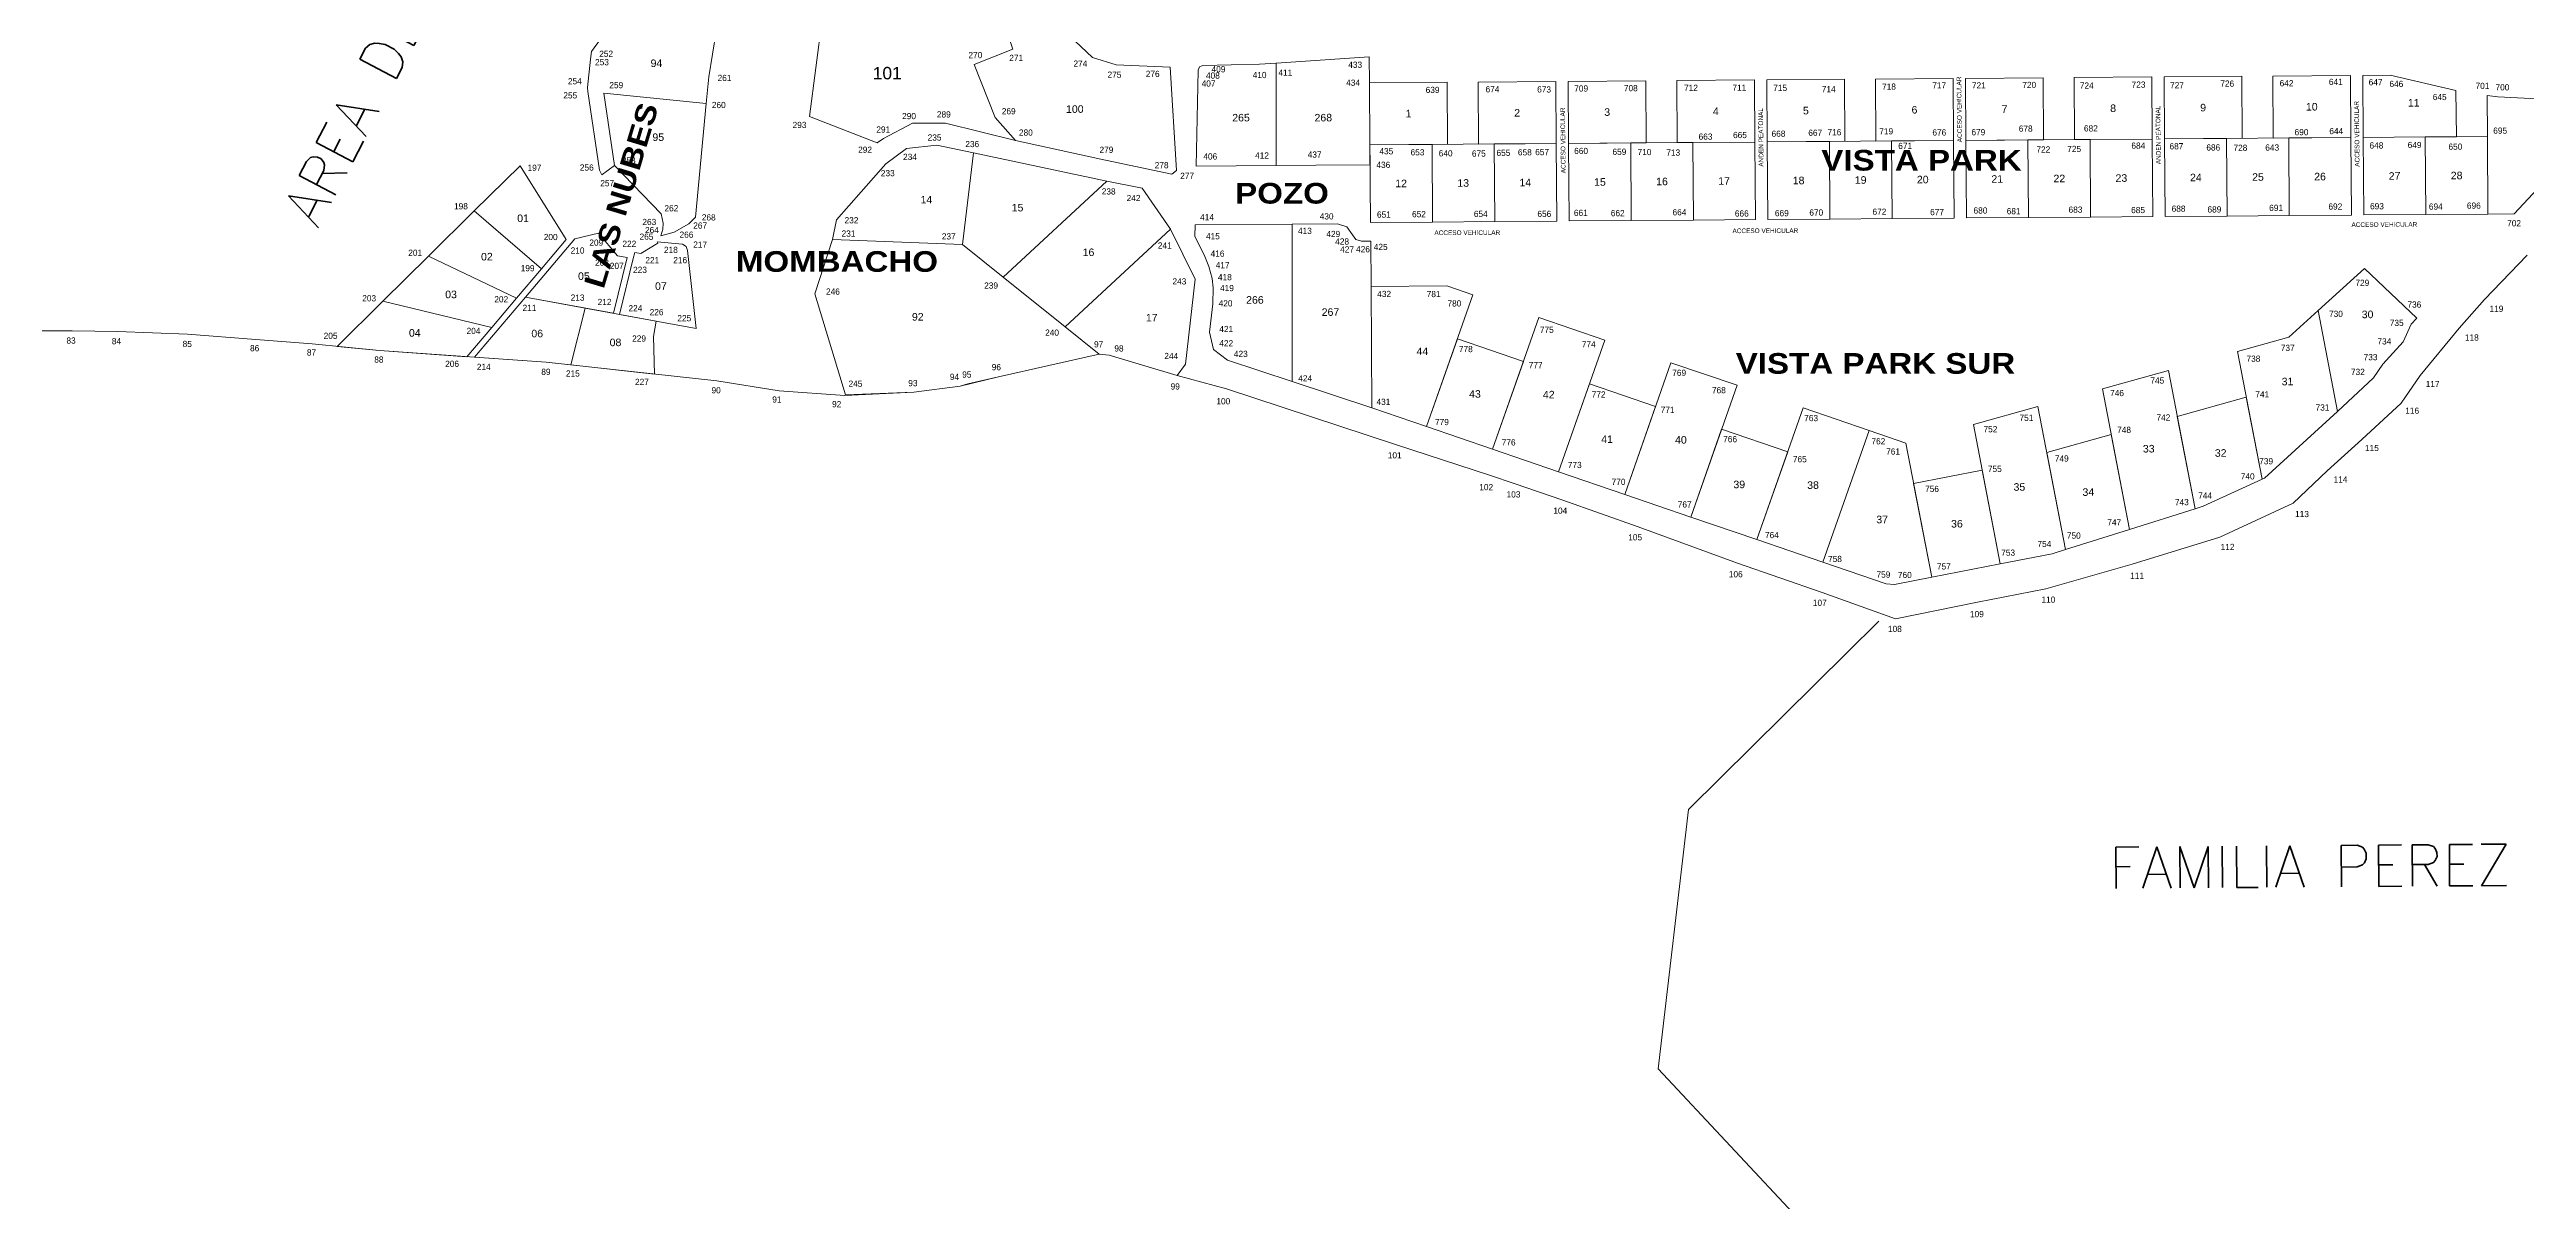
# Model space of a CAD drawing. Header units: millimetres. Extents: x 1956 to 636788, y 2654 to 1331964.
# Drawn here: x 634377 to 635175, y 1329918 to 1330289 of the extents above; entities that cross this region are included whole.
import ezdxf
from ezdxf.enums import TextEntityAlignment as Align

# ---------------------------------------------------------------- set-up
doc = ezdxf.new("R2010")
doc.units = ezdxf.units.MM
doc.layers.add('2', color=7, linetype='Continuous')
doc.layers.add('textos_terrenos colindantes', color=4, linetype='Continuous')
for name, color, linetype, lineweight in [('24. numeros lotes', 10, 'Continuous', 0), ('Cotas', 7, 'Continuous', 0), ('Pol-Lotes', 7, 'Continuous', 20)]:
    doc.layers.add(name, color=color, linetype=linetype, lineweight=lineweight)
doc.layers.add('Rotulación Grande', color=7, linetype='Continuous', lineweight=13, transparency=0.45)
doc.styles.add('ARIAL', font='arial.ttf', dxfattribs={"width": 0.8, "height": 0.039688})
doc.styles.add('Grande', font='ariblk.ttf', dxfattribs={"height": 5})
doc.styles.get("Standard").update_dxf_attribs({"font": 'TCCM____.TTF'})
doc.styles.add('style1', font='romans.shx')

msp = doc.modelspace()

# ---------------------------------------------------------------- linework, layer by layer
at = {"color": 1, "lineweight": 0}
for points in [[(634625.542, 1330299.034), (634610.399, 1330302.781), (634594.1, 1330305.773), (634595.881, 1330313.668), (634644.116, 1330299.56), (634657.576, 1330294.444), (634670.999, 1330294.193), (634677.906, 1330317.64), (634699.712, 1330298.981), (634684.062, 1330297.933), (634687.035, 1330289.38), (634674.602, 1330284.422), (634681.373, 1330267.38), (634687.846, 1330259.947), (634665.29, 1330265.61), (634654.744, 1330265.524), (634645.297, 1330260.607), (634643.296, 1330259.207), (634621.547, 1330267.705)], [(634592.638, 1330302.424), (634575.333, 1330303.841), (634575.558, 1330303.285), (634561.166, 1330297.468), (634554.229, 1330292.612), (634551.23, 1330288.66), (634550.96, 1330286.232), (634549.941, 1330277.084), (634550.137, 1330275.743), (634553.827, 1330250.45), (634554.624, 1330248.964), (634558.704, 1330251.935), (634555.265, 1330275.226), (634588.206, 1330271.909), (634589.074, 1330280.532)], [(634681.373, 1330267.38), (634674.602, 1330284.422), (634687.035, 1330289.38), (634684.062, 1330297.933), (634699.712, 1330298.981), (634712.729, 1330286.766), (634720.259, 1330284.41), (634737.743, 1330283.664), (634739.727, 1330250.295), (634738.286, 1330249.179), (634715.371, 1330253.967), (634687.846, 1330259.947)], [(634771.867, 1330251.952), (634771.867, 1330284.909), (634801.854, 1330286.995), (634801.917, 1330278.561), (634802.068, 1330258.562), (634802.116, 1330252.18), (634784.616, 1330252.048)], [(634746.105, 1330251.758), (634746.752, 1330282.699), (634747.191, 1330283.729), (634748.221, 1330284.167), (634766.526, 1330284.537), (634771.867, 1330284.909), (634771.867, 1330251.952)], [(634826.917, 1330278.749), (634801.917, 1330278.561), (634802.068, 1330258.562), (634827.067, 1330258.75)], [(634861.915, 1330279.013), (634836.916, 1330278.825), (634837.067, 1330258.825), (634862.066, 1330259.014)], [(634890.915, 1330279.232), (634865.915, 1330279.043), (634866.066, 1330259.044), (634891.065, 1330259.232)], [(634925.914, 1330279.495), (634900.914, 1330279.307), (634901.065, 1330259.308), (634926.064, 1330259.496)], [(634954.913, 1330279.714), (634929.914, 1330279.526), (634930.064, 1330259.526), (634955.064, 1330259.714)], [(634989.912, 1330279.978), (634964.913, 1330279.789), (634965.063, 1330259.79), (634990.063, 1330259.978)], [(635018.911, 1330280.196), (634993.912, 1330280.008), (634994.062, 1330260.008), (635019.062, 1330260.197)], [(635053.91, 1330280.46), (635028.911, 1330280.271), (635029.061, 1330260.272), (635054.061, 1330260.46)], [(635082.909, 1330280.678), (635057.91, 1330280.49), (635058.061, 1330260.491), (635083.06, 1330260.679)], [(635117.908, 1330280.942), (635092.909, 1330280.754), (635093.06, 1330260.754), (635118.059, 1330260.943)], [(635151.946, 1330276.117), (635130.702, 1330281.038), (635121.908, 1330280.972), (635122.059, 1330260.973), (635142.058, 1330261.123), (635152.058, 1330261.199)], [(634555.265, 1330275.226), (634558.704, 1330251.935), (634573.759, 1330236.305), (634574.394, 1330233.295), (634574.259, 1330231.389), (634573.596, 1330229.255), (634577.938, 1330230.418), (634582.633, 1330233.116), (634584.778, 1330235.311), (634588.206, 1330271.909)], [(635200.124, 1330274.546), (635197.433, 1330274.213), (635180.268, 1330273.352), (635165.438, 1330274.04), (635161.958, 1330274.506), (635162.058, 1330261.274), (635162.246, 1330236.275), (635170.72, 1330236.339), (635178.189, 1330244.358), (635181.922, 1330247.449), (635185.907, 1330249.733), (635190.428, 1330250.549), (635200.305, 1330250.624)], [(635162.058, 1330261.274), (635142.058, 1330261.123), (635142.247, 1330236.124), (635162.246, 1330236.275)], [(634628.874, 1330228.125), (634630.233, 1330234.437), (634646.049, 1330252.49), (634652.77, 1330257.375), (634662.517, 1330258.453), (634674.364, 1330256.003), (634670.784, 1330226.483)], [(634717.257, 1330246.921), (634674.364, 1330256.003), (634670.784, 1330226.483), (634683.906, 1330215.937)], [(634802.068, 1330258.562), (634802.257, 1330233.562), (634822.256, 1330233.713), (634822.067, 1330258.712)], [(634822.067, 1330258.712), (634822.256, 1330233.713), (634842.256, 1330233.864), (634842.067, 1330258.863)], [(634842.067, 1330258.863), (634842.256, 1330233.864), (634862.255, 1330234.014), (634862.066, 1330259.014), (634852.023, 1330258.938)], [(634886.066, 1330259.195), (634866.066, 1330259.044), (634866.254, 1330234.045), (634886.254, 1330234.195)], [(634906.065, 1330259.345), (634886.066, 1330259.195), (634886.254, 1330234.195), (634906.253, 1330234.346)], [(634926.064, 1330259.496), (634906.065, 1330259.345), (634906.253, 1330234.346), (634926.253, 1330234.497)], [(634950.064, 1330259.677), (634930.064, 1330259.526), (634930.253, 1330234.527), (634950.252, 1330234.678)], [(634970.063, 1330259.827), (634950.064, 1330259.677), (634950.252, 1330234.678), (634970.251, 1330234.828)], [(634990.063, 1330259.978), (634970.063, 1330259.827), (634970.251, 1330234.828), (634990.251, 1330234.979)], [(635014.062, 1330260.159), (634994.062, 1330260.008), (634994.251, 1330235.009), (635014.25, 1330235.16)], [(635034.061, 1330260.31), (635014.062, 1330260.159), (635014.25, 1330235.16), (635034.25, 1330235.31)], [(635054.061, 1330260.46), (635034.061, 1330260.31), (635034.25, 1330235.31), (635054.249, 1330235.461)], [(635078.06, 1330260.641), (635058.061, 1330260.491), (635058.249, 1330235.491), (635078.248, 1330235.642)], [(635098.059, 1330260.792), (635078.06, 1330260.641), (635078.248, 1330235.642), (635098.248, 1330235.793)], [(635118.059, 1330260.943), (635098.059, 1330260.792), (635098.248, 1330235.793), (635118.247, 1330235.943)], [(635142.058, 1330261.123), (635122.059, 1330260.973), (635122.247, 1330235.973), (635142.247, 1330236.124)], [(634528.255, 1330251.864), (634513.523, 1330237.303), (634535.147, 1330218.651), (634543.142, 1330228.101)], [(634717.257, 1330246.921), (634683.906, 1330215.937), (634703.858, 1330199.904), (634737.831, 1330231.361), (634728.638, 1330244.577)], [(634513.523, 1330237.303), (634498.79, 1330222.741), (634527.153, 1330209.202), (634535.147, 1330218.651)], [(634562.762, 1330222.309), (634559.632, 1330222.825), (634553.534, 1330230.069), (634545.951, 1330228.325), (634530.03, 1330209.506), (634558.351, 1330204.318)], [(634718.088, 1330190.846), (634714.834, 1330191.083), (634703.858, 1330199.904), (634737.831, 1330231.361), (634745.801, 1330215.295), (634742.642, 1330187.865), (634739.932, 1330184.274)], [(634776.985, 1330232.994), (634745.708, 1330232.759), (634745.63, 1330229.024), (634748.604, 1330223.162), (634750.176, 1330219.412), (634751.188, 1330215.474), (634751.558, 1330212.552), (634751.457, 1330207.353), (634750.422, 1330198.18), (634751.713, 1330192.638), (634756.197, 1330189.157), (634776.985, 1330182.293)], [(634802.301, 1330227.563), (634799.302, 1330227.54), (634797.519, 1330228.11), (634796.421, 1330229.627), (634794.592, 1330232.154), (634791.621, 1330233.105), (634776.985, 1330232.994), (634776.985, 1330182.293), (634802.706, 1330173.8), (634802.411, 1330212.935)], [(634498.79, 1330222.741), (634484.057, 1330208.18), (634519.158, 1330199.752), (634527.153, 1330209.202)], [(634582.214, 1330224.485), (634581.756, 1330225.814), (634580.603, 1330226.617), (634572.429, 1330227.352), (634572.688, 1330226.924), (634567.199, 1330223.604), (634565.219, 1330223.931), (634564.742, 1330221.982), (634560.322, 1330203.957), (634584.965, 1330199.442)], [(634633.11, 1330178.054), (634655.122, 1330178.908), (634670, 1330180.832), (634682.395, 1330183.806), (634714.834, 1330191.083), (634703.858, 1330199.904), (634683.906, 1330215.937), (634670.784, 1330226.483), (634628.874, 1330228.125), (634623.263, 1330210.592)], [(635122.437, 1330218.699), (635107.527, 1330205.151), (635113.793, 1330172.615), (635125.423, 1330183.445), (635128.41, 1330187.913), (635134.934, 1330195.103), (635137.517, 1330200.752), (635139.382, 1330202.731)], [(634484.057, 1330208.18), (634469.325, 1330193.619), (634483.021, 1330192.273), (634511.164, 1330190.302), (634519.158, 1330199.752)], [(634549.222, 1330205.99), (634530.03, 1330209.506), (634513.637, 1330190.129), (634536.62, 1330188.519), (634544.654, 1330187.645)], [(634572.156, 1330201.789), (634549.222, 1330205.99), (634544.654, 1330187.645), (634571.582, 1330184.717), (634571.236, 1330196.767)], [(634835.185, 1330210.245), (634826.791, 1330213.119), (634802.411, 1330212.935), (634802.706, 1330173.8), (634820.281, 1330167.783)], [(634877.761, 1330195.669), (634856.473, 1330202.957), (634841.569, 1330160.495), (634862.857, 1330153.207)], [(635107.527, 1330205.151), (635098.076, 1330196.564), (635081.545, 1330191.997), (635089.469, 1330150.855), (635090.218, 1330151.198), (635113.793, 1330172.615)], [(634851.505, 1330188.803), (634830.217, 1330196.091), (634820.281, 1330167.783), (634841.569, 1330160.495)], [(634894.081, 1330174.227), (634872.793, 1330181.515), (634862.857, 1330153.207), (634884.145, 1330145.919)], [(634920.336, 1330181.093), (634899.049, 1330188.381), (634884.145, 1330145.919), (634905.432, 1330138.631)], [(635059.306, 1330185.854), (635038.033, 1330179.977), (635046.759, 1330134.669), (635067.881, 1330141.332)], [(634962.912, 1330166.517), (634941.624, 1330173.805), (634926.72, 1330131.343), (634948.008, 1330124.055)], [(635017.244, 1330174.235), (634996.455, 1330168.492), (635005.113, 1330123.539), (635021.826, 1330126.804), (635026.118, 1330128.158)], [(635084.391, 1330177.222), (635062.152, 1330171.078), (635067.881, 1330141.332), (635070.486, 1330142.154), (635089.469, 1330150.855)], [(634936.656, 1330159.651), (634915.368, 1330166.939), (634905.432, 1330138.631), (634926.72, 1330131.343)], [(634948.008, 1330124.055), (634968.346, 1330117.092), (634971.093, 1330116.893), (634983.03, 1330119.225), (634974.699, 1330162.482), (634962.912, 1330166.517)], [(635040.879, 1330165.202), (635020.09, 1330159.459), (635026.118, 1330128.158), (635046.759, 1330134.669)], [(634999.301, 1330153.716), (634977.207, 1330149.461), (634983.03, 1330119.225), (635005.113, 1330123.539)]]:
    msp.add_lwpolyline(points, close=True, dxfattribs=at)
msp.add_lwpolyline([(634373.761, 1330198.647), (634383.978, 1330198.658), (634398.559, 1330198.447), (634421.078, 1330197.522), (634443.183, 1330195.894), (634461.254, 1330194.412), (634483.021, 1330192.273), (634536.62, 1330188.519), (634591.629, 1330182.537), (634611.776, 1330179.32), (634632.903, 1330177.795), (634655.122, 1330178.908), (634670, 1330180.832), (634672.544, 1330181.52), (634682.395, 1330183.806), (634714.834, 1330191.083), (634718.088, 1330190.846), (634739.932, 1330184.274), (634755.851, 1330179.941), (634810.308, 1330162.029), (634840.942, 1330152.06), (634848.483, 1330149.426), (634864.218, 1330144.082), (634888.459, 1330135.453), (634920.467, 1330123.815), (634947.757, 1330114.323), (634971.386, 1330105.838), (634997.769, 1330111.21), (635019.762, 1330115.522), (635047.579, 1330123.466), (635075.915, 1330132.117), (635099.544, 1330143.104), (635110.434, 1330153.536), (635121.612, 1330163.661), (635134.309, 1330175.287), (635140.437, 1330184.268), (635152.933, 1330199.472), (635161.18, 1330208.724), (635174.903, 1330223.071)], dxfattribs=at)
at = {"layer": '2', "color": 1, "lineweight": 0}
msp.add_lwpolyline([(634965.96, 1330105.041), (634904.669, 1330044.372), (634894.927, 1329960.763), (635174.58, 1329661.756)], dxfattribs=at)

# ---------------------------------------------------------------- texts
at = {"layer": '24. numeros lotes', "color": 1, "lineweight": 0, "style": 'ARIAL'}
for s, height, p in [('94', 2.4315, (634572.201, 1330284.88)), ('101', 4, (634646.558, 1330281.689)), ('100', 2.4315, (634706.975, 1330270.1)), ('1', 2.431, (634814.492, 1330268.656)), ('2', 2.431, (634849.491, 1330268.919)), ('3', 2.431, (634878.49, 1330269.138)), ('4', 2.431, (634913.489, 1330269.402)), ('5', 2.431, (634942.489, 1330269.62)), ('6', 2.431, (634977.488, 1330269.884)), ('7', 2.431, (635006.487, 1330270.102)), ('8', 2.431, (635041.486, 1330270.366)), ('9', 2.431, (635070.485, 1330270.584)), ('10', 2.4315, (635105.484, 1330270.848)), ('11', 2.4315, (635138.337, 1330272.139)), ('95', 2.4315, (634572.784, 1330261.05)), ('265', 2.4315, (634760.523, 1330267.343)), ('268', 2.4315, (634787.031, 1330267.343)), ('12', 2.4315, (634812.099, 1330246.137)), ('13', 2.4315, (634832.098, 1330246.288)), ('14', 2.4315, (634852.097, 1330246.438)), ('15', 2.4315, (634876.16, 1330246.62)), ('16', 2.4315, (634896.159, 1330246.77)), ('17', 2.4315, (634916.159, 1330246.921)), ('18', 2.4315, (634940.158, 1330247.102)), ('19', 2.4315, (634960.158, 1330247.253)), ('20', 2.4315, (634980.157, 1330247.403)), ('21', 2.4315, (635004.156, 1330247.584)), ('22', 2.4315, (635024.156, 1330247.735)), ('23', 2.4315, (635044.155, 1330247.885)), ('24', 2.4315, (635068.155, 1330248.066)), ('25', 2.4315, (635088.154, 1330248.217)), ('26', 2.4315, (635108.153, 1330248.368)), ('27', 2.4315, (635132.153, 1330248.548)), ('28', 2.4315, (635152.152, 1330248.699)), ('14', 2.4315, (634659.181, 1330240.913)), ('15', 2.4315, (634688.527, 1330238.334)), ('01', 2.4315, (634529.226, 1330234.918)), ('02', 2.4315, (634517.57, 1330222.54)), ('16', 2.4315, (634711.39, 1330223.95)), ('05', 2.4315, (634548.82, 1330216.258)), ('07', 2.4315, (634573.639, 1330213.055)), ('03', 2.4315, (634506.024, 1330210.377)), ('266', 2.4315, (634764.999, 1330208.602)), ('267', 2.4315, (634789.344, 1330204.685)), ('04', 2.4315, (634494.347, 1330197.993)), ('06', 2.4315, (634533.791, 1330197.775)), ('92', 2.4315, (634656.393, 1330203.146)), ('17', 2.4315, (634731.766, 1330202.885)), ('30', 2.4315, (635123.454, 1330203.941)), ('08', 2.4315, (634559.007, 1330194.912)), ('44', 2.4315, (634818.946, 1330192.022)), ('31', 2.4315, (635097.669, 1330182.306)), ('43', 2.4315, (634835.893, 1330178.293)), ('42', 2.4315, (634859.665, 1330178.082)), ('41', 2.4315, (634878.469, 1330163.717)), ('40', 2.4315, (634902.241, 1330163.506)), ('33', 2.4315, (635052.957, 1330160.655)), ('32', 2.4315, (635076.136, 1330159.277)), ('39', 2.4315, (634921.044, 1330149.141)), ('38', 2.4315, (634944.816, 1330148.93)), ('35', 2.4315, (635011.287, 1330148.325)), ('34', 2.4315, (635033.499, 1330146.68)), ('37', 2.4315, (634967.087, 1330137.854)), ('36', 2.4315, (634991.166, 1330136.471))]:
    msp.add_text(s, height=height, rotation=0.431669, dxfattribs=at).set_placement(p, align=Align.MIDDLE_CENTER)
at = {"layer": 'Cotas', "color": 1, "lineweight": 0}
for s, rotation, p in [('ACCESO VEHICULAR', 90.567256, (634992.769, 1330259.428)), ('ACCESO VEHICULAR', 90.567256, (634865.091, 1330249.432)), ('ANDEN PEATONAL', 90.567256, (634928.853, 1330251.566)), ('ANDEN PEATONAL', 90.567256, (635056.847, 1330252.336)), ('ACCESO VEHICULAR', 90.567256, (635120.867, 1330251.537)), ('ACCESO VEHICULAR', 0.20895, (634822.838, 1330229.495)), ('ACCESO VEHICULAR', 0.20895, (634918.87, 1330230.119)), ('ACCESO VEHICULAR', 0.20895, (635118.279, 1330232.114))]:
    msp.add_text(s, height=1.5, rotation=rotation, dxfattribs=at).set_placement(p)
at = {"layer": 'Pol-Lotes', "color": 1, "lineweight": 0}
for s, p in [('253', (634552.418, 1330285.229)), ('271', (634685.861, 1330286.59)), ('434', (634794.403, 1330278.603)), ('673', (634855.937, 1330276.45)), ('708', (634883.874, 1330276.854)), ('711', (634918.846, 1330277.004)), ('714', (634947.627, 1330276.52)), ('717', (634983.238, 1330277.777)), ('720', (635012.229, 1330277.879)), ('723', (635047.447, 1330277.991)), ('726', (635076.019, 1330278.323)), ('641', (635110.993, 1330278.866)), ('255', (634542.202, 1330274.537)), ('645', (635144.463, 1330273.992)), ('663', (634907.951, 1330261.231)), ('665', (634919.035, 1330261.745)), ('667', (634943.288, 1330262.466)), ('716', (634949.473, 1330262.635)), ('676', (634983.259, 1330262.587)), ('678', (635011.091, 1330263.812)), ('682', (635032.087, 1330263.886)), ('690', (635099.945, 1330262.678)), ('644', (635111.142, 1330263.024)), ('695', (635163.943, 1330263.16)), ('258', (634561.032, 1330253.575)), ('236', (634671.716, 1330258.841)), ('412', (634765.067, 1330255.167)), ('640', (634824.223, 1330255.854)), ('659', (634880.197, 1330256.341)), ('710', (634888.288, 1330256.265)), ('722', (635016.782, 1330257.108)), ('684', (635047.373, 1330258.323)), ('686', (635071.521, 1330257.74)), ('728', (635080.259, 1330257.638)), ('650', (635149.514, 1330257.997)), ('277', (634740.935, 1330248.583)), ('436', (634804.141, 1330252.138)), ('262', (634574.773, 1330238.139)), ('652', (634815.617, 1330236.24)), ('654', (634835.545, 1330236.328)), ('656', (634856.007, 1330236.331)), ('662', (634879.666, 1330236.569)), ('664', (634899.542, 1330236.854)), ('666', (634919.625, 1330236.463)), ('670', (634943.621, 1330236.775)), ('672', (634963.964, 1330237.031)), ('677', (634982.529, 1330236.909)), ('681', (635007.208, 1330237.22)), ('683', (635027.14, 1330237.695)), ('685', (635047.288, 1330237.572)), ('689', (635071.881, 1330237.774)), ('691', (635091.769, 1330238.275)), ('692', (635110.845, 1330238.697)), ('694', (635143.209, 1330238.688)), ('696', (635155.465, 1330238.991)), ('263', (634567.669, 1330233.719)), ('268', (634586.812, 1330235.207)), ('241', (634733.733, 1330226.141)), ('416', (634750.732, 1330223.536)), ('425', (634803.295, 1330225.676)), ('243', (634738.448, 1330214.583)), ('417', (634752.38, 1330219.83)), ('418', (634753.094, 1330215.93)), ('419', (634753.769, 1330212.427)), ('729', (635119.546, 1330214.116)), ('420', (634753.315, 1330207.496)), ('736', (635136.306, 1330207.13)), ('83', (634382.126, 1330195.515)), ('84', (634396.75, 1330195.303)), ('85', (634419.556, 1330194.415)), ('86', (634441.269, 1330193.066)), ('87', (634459.585, 1330191.688)), ('97', (634713.176, 1330194.301)), ('98', (634719.721, 1330192.975)), ('244', (634735.825, 1330190.534)), ('734', (635126.636, 1330195.253)), ('89', (634535.114, 1330185.446)), ('95', (634670.707, 1330184.564)), ('96', (634680.214, 1330186.942)), ('732', (635118.104, 1330185.406)), ('90', (634589.935, 1330179.486)), ('92', (634628.781, 1330175.009)), ('116', (635135.609, 1330172.906)), ('761', (634968.364, 1330159.75)), ('755', (635001.14, 1330154.15))]:
    msp.add_text(s, height=2, dxfattribs=at).set_placement(p, align=Align.MIDDLE_LEFT)
for s, p in [('252', (634558.234, 1330287.94)), ('270', (634677.169, 1330287.504)), ('254', (634548.14, 1330279.078)), ('259', (634561.486, 1330277.838)), ('261', (634596.365, 1330280.141)), ('407', (634752.309, 1330278.346)), ('674', (634843.769, 1330276.501)), ('709', (634872.339, 1330276.749)), ('712', (634907.722, 1330276.959)), ('715', (634936.45, 1330276.94)), ('718', (634971.513, 1330277.344)), ('721', (635000.452, 1330277.744)), ('724', (635035.219, 1330277.676)), ('727', (635064.294, 1330277.766)), ('642', (635099.596, 1330278.451)), ('647', (635128.276, 1330278.763)), ('269', (634687.919, 1330269.404)), ('668', (634935.921, 1330262.165)), ('719', (634970.617, 1330262.941)), ('679', (635000.294, 1330262.662)), ('435', (634809.568, 1330256.529)), ('660', (634872.323, 1330256.615)), ('671', (634976.733, 1330258.239)), ('687', (635064.112, 1330258.122)), ('256', (634551.982, 1330251.271)), ('232', (634637.261, 1330234.279)), ('415', (634753.708, 1330229.134)), ('246', (634631.296, 1330211.293)), ('432', (634808.879, 1330210.531)), ('119', (635167.208, 1330205.747)), ('421', (634757.988, 1330199.227)), ('730', (635115.507, 1330204.111)), ('735', (635135.076, 1330201.203)), ('118', (635159.285, 1330196.494)), ('88', (634484.271, 1330189.379)), ('738', (635088.919, 1330189.67)), ('733', (635126.651, 1330190.171)), ('245', (634638.553, 1330181.604)), ('93', (634656.307, 1330181.794)), ('94', (634669.707, 1330183.827)), ('117', (635146.652, 1330181.503)), ('91', (634612.499, 1330176.511)), ('746', (635044.978, 1330178.595)), ('752', (635004.198, 1330166.946)), ('742', (635059.923, 1330170.716)), ('749', (635027.167, 1330157.496)), ('756', (634985.375, 1330147.694))]:
    msp.add_text(s, height=2, dxfattribs=at).set_placement(p, align=Align.MIDDLE_RIGHT)
for s, p in [('274', (634711.002, 1330285.758)), ('293', (634620.526, 1330265.985)), ('280', (634693.442, 1330263.529)), ('675', (634839.377, 1330256.78)), ('713', (634902.002, 1330257.098)), ('725', (635031.165, 1330258.257)), ('643', (635094.963, 1330258.719)), ('648', (635128.552, 1330259.391)), ('661', (634872.241, 1330237.671)), ('669', (634936.995, 1330237.565)), ('680', (635000.986, 1330238.432)), ('688', (635064.807, 1330239.01)), ('693', (635128.724, 1330239.789)), ('265', (634571.217, 1330229.984)), ('264', (634572.971, 1330232.127)), ('651', (634808.783, 1330237.119)), ('428', (634795.333, 1330228.435)), ('427', (634796.926, 1330225.876)), ('422', (634757.992, 1330195.636)), ('423', (634762.699, 1330192.22)), ('779', (634827.491, 1330170.252)), ('776', (634848.983, 1330163.692)), ('773', (634870.271, 1330156.404)), ('770', (634884.387, 1330150.975)), ('740', (635087.076, 1330152.749)), ('767', (634905.684, 1330143.703)), ('743', (635065.859, 1330144.427)), ('764', (634933.798, 1330133.83)), ('750', (635031.05, 1330133.663)), ('747', (635044.079, 1330137.939)), ('753', (635009.897, 1330128.16)), ('757', (634989.192, 1330123.731))]:
    msp.add_text(s, height=2, dxfattribs=at).set_placement(p, align=Align.TOP_RIGHT)
for s, p in [('433', (634795.081, 1330282.795)), ('276', (634729.838, 1330279.848)), ('411', (634772.575, 1330280.248)), ('639', (634820.016, 1330274.675)), ('653', (634815.152, 1330254.58)), ('655', (634842.841, 1330254.406)), ('657', (634855.306, 1330254.651)), ('238', (634715.661, 1330241.978)), ('242', (634723.675, 1330239.842)), ('413', (634778.878, 1330229.271)), ('429', (634788.015, 1330228.258)), ('780', (634827.043, 1330205.882)), ('774', (634870.328, 1330192.693)), ('777', (634853.214, 1330185.949)), ('745', (635053.483, 1330181.039)), ('771', (634895.729, 1330171.568)), ('768', (634912.25, 1330177.921)), ('741', (635087.299, 1330176.589)), ('751', (635011.334, 1330169.024)), ('748', (635042.786, 1330165.136)), ('765', (634938.318, 1330155.664)), ('758', (634949.652, 1330123.523))]:
    msp.add_text(s, height=2, dxfattribs=at).set_placement(p, align=Align.BOTTOM_LEFT)
for s, p in [('275', (634719.752, 1330282.197)), ('410', (634766.513, 1330282.089)), ('700', (635166.909, 1330278.121)), ('292', (634639.411, 1330258.016)), ('279', (634717.162, 1330257.976)), ('437', (634784.239, 1330256.446)), ('658', (634851.963, 1330257.177)), ('649', (635138.616, 1330259.533)), ('257', (634556.337, 1330247.223)), ('278', (634734.956, 1330253.012)), ('266', (634581.866, 1330230.629)), ('426', (634799.828, 1330225.936)), ('239', (634680.009, 1330214.233)), ('240', (634699.647, 1330199.071)), ('99', (634739.337, 1330181.721)), ('731', (635108.943, 1330174.939)), ('101', (634810.044, 1330159.527)), ('103', (634848.306, 1330146.935)), ('744', (635071.131, 1330146.58)), ('754', (635019.34, 1330130.953)), ('112', (635078.351, 1330129.989)), ('106', (634919.909, 1330121.202)), ('759', (634967.488, 1330121.088)), ('760', (634974.384, 1330120.963)), ('111', (635049.214, 1330120.708)), ('110', (635020.625, 1330113.015)), ('108', (634971.184, 1330103.578))]:
    msp.add_text(s, height=2, dxfattribs=at).set_placement(p, align=Align.TOP_CENTER)
for s, p in [('408', (634753.7, 1330279.306)), ('701', (635162.704, 1330275.976)), ('291', (634647.509, 1330261.929)), ('406', (634752.857, 1330253.238)), ('233', (634648.955, 1330247.87)), ('231', (634636.301, 1330228.388)), ('414', (634751.813, 1330233.665)), ('775', (634861.279, 1330197.39)), ('778', (634835.18, 1330191.168)), ('769', (634903.917, 1330183.523)), ('772', (634877.977, 1330176.547)), ('763', (634946.428, 1330168.93)), ('766', (634920.321, 1330162.131)), ('762', (634968.088, 1330161.439)), ('114', (635116.977, 1330149.15))]:
    msp.add_text(s, height=2, dxfattribs=at).set_placement(p, align=Align.BOTTOM_RIGHT)
for s, p in [('409', (634753.272, 1330281.354)), ('646', (635132.734, 1330276.617)), ('289', (634664.776, 1330266.799)), ('290', (634653.586, 1330266.258)), ('235', (634661.801, 1330259.344)), ('234', (634653.883, 1330253.094)), ('430', (634788.107, 1330233.935)), ('781', (634822.587, 1330208.909)), ('100', (634754.822, 1330174.356)), ('102', (634839.522, 1330146.683)), ('104', (634863.386, 1330139.089)), ('105', (634887.502, 1330130.503)), ('107', (634946.979, 1330109.398)), ('109', (634997.599, 1330105.76))]:
    msp.add_text(s, height=2, dxfattribs=at).set_placement(p, align=Align.BOTTOM_CENTER)
for s, p in [('260', (634590.047, 1330272.42)), ('267', (634584.058, 1330233.582)), ('237', (634664.132, 1330230.084)), ('702', (635168.422, 1330234.304)), ('737', (635095.511, 1330194.155)), ('424', (634778.958, 1330184.34)), ('431', (634804.178, 1330176.788)), ('739', (635088.548, 1330157.628)), ('115', (635122.633, 1330161.895)), ('113', (635100.103, 1330140.607))]:
    msp.add_text(s, height=2, dxfattribs=at).set_placement(p, align=Align.TOP_LEFT)
for s, p in [('197', (634532.904, 1330251.187)), ('198', (634509.225, 1330238.788)), ('200', (634538.126, 1330228.879)), ('201', (634494.482, 1330223.804)), ('210', (634546.794, 1330224.531)), ('209', (634552.812, 1330227.063)), ('208', (634554.658, 1330220.626)), ('222', (634563.474, 1330226.704)), ('221', (634570.864, 1330221.418)), ('218', (634576.85, 1330224.742)), ('216', (634579.854, 1330221.424)), ('217', (634586.288, 1330226.428)), ('199', (634530.704, 1330218.827)), ('207', (634559.41, 1330219.571)), ('223', (634566.904, 1330218.306)), ('203', (634479.652, 1330209.137)), ('202', (634522.197, 1330208.811)), ('211', (634531.294, 1330206.033)), ('213', (634546.797, 1330209.346)), ('212', (634555.481, 1330207.943)), ('224', (634565.421, 1330205.922)), ('226', (634572.246, 1330204.66)), ('205', (634467.225, 1330197.035)), ('204', (634513.27, 1330198.625)), ('225', (634581.173, 1330202.724)), ('229', (634566.601, 1330196.159)), ('206', (634506.363, 1330188.019)), ('214', (634516.555, 1330187.008)), ('215', (634545.276, 1330184.904)), ('227', (634567.529, 1330182.184))]:
    msp.add_text(s, height=2, dxfattribs=at).set_placement(p, align=Align.MIDDLE_CENTER)
at = {"layer": 'Rotulación Grande', "color": 1, "lineweight": 0, "style": 'Grande'}
msp.add_text('LAS NUBES', height=6.6667, rotation=73.226718, dxfattribs=at).set_placement((634560.845, 1330242.323), align=Align.MIDDLE_CENTER)
for s, p in [('VISTA PARK', (634979.761, 1330253.62)), ('POZO', (634773.725, 1330242.978)), ('MOMBACHO', (634630.347, 1330220.993))]:
    msp.add_text(s, height=6.6667, dxfattribs=at).set_placement(p, align=Align.MIDDLE_CENTER)
msp.add_text('VISTA PARK SUR', height=6.66667, dxfattribs=at).set_placement((634919.916, 1330184.805))
at = {"layer": 'textos_terrenos colindantes', "color": 7, "lineweight": 13, "style": 'style1'}
msp.add_text('AREA DE FUTURA EXPANSION', height=13.33221, rotation=62.397197, dxfattribs=at).set_placement((634463.044, 1330231.38))
at = {"layer": 'textos_terrenos colindantes', "color": 7, "lineweight": 9, "style": 'style1'}
msp.add_text('FAMILIA PEREZ', height=13.33221, rotation=0.431669, dxfattribs=at).set_placement((635040.202, 1330018.93))

doc.saveas('drawing.dxf')
